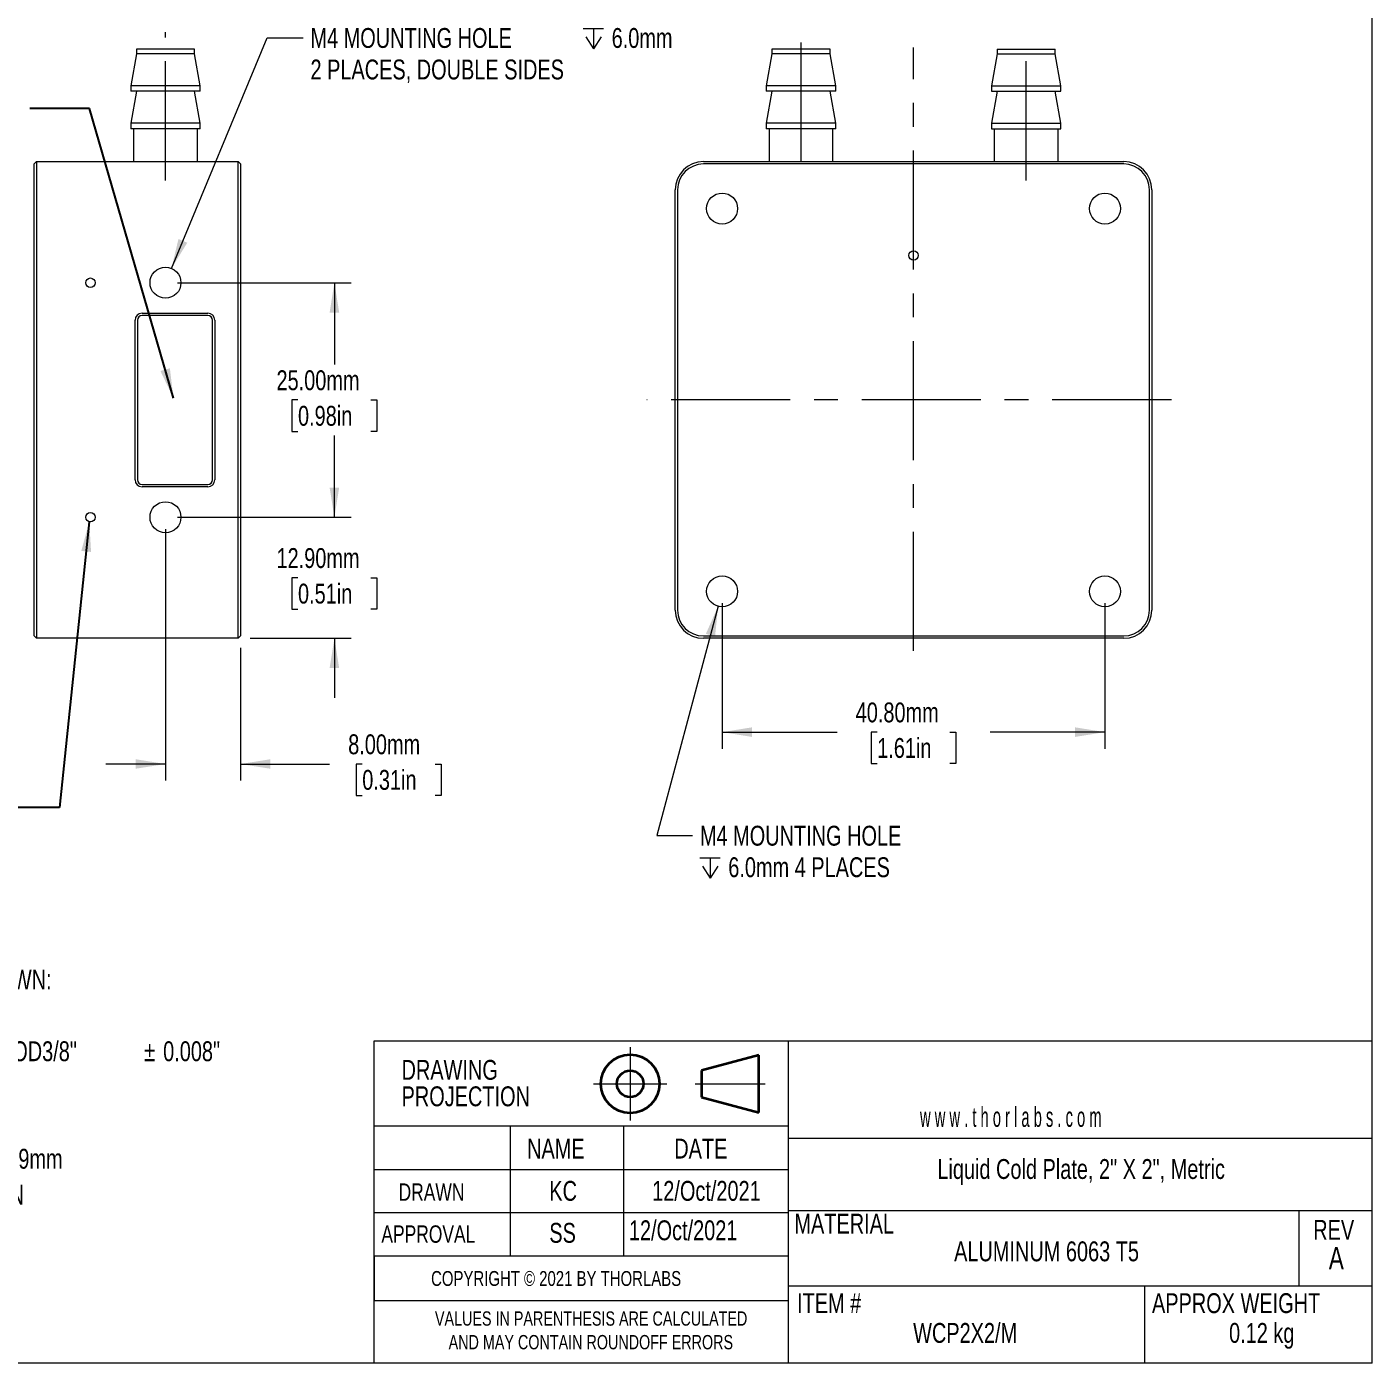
# Model space of a CAD drawing. Header units: millimetres. Extents: x 2 to 278, y 1 to 215.
# Drawn here: x 134.6 to 278, y 0.9 to 143.3 of the extents above; entities that cross this region are included whole.
import ezdxf

# ---------------------------------------------------------------- set-up
doc = ezdxf.new("R2010")
doc.units = ezdxf.units.MM
doc.header["$PDSIZE"] = -1
doc.linetypes.add('CENTERX2', pattern=[20.32, 12.7, -2.54, 2.54, -2.54])
doc.styles.add('SLDTEXTSTYLE0', font='TXT', dxfattribs={"width": 0.75})
doc.styles.add('SLDTEXTSTYLE1', font='TXT', dxfattribs={"width": 0.554194})
doc.dimstyles.new('SLDDIMSTYLE0', dxfattribs={"dimtxt": 2.116667, "dimasz": 3.175, "dimexe": 0, "dimexo": 0.0625, "dimgap": 0.529167, "dimtad": 0, "dimtih": 1, "dimtoh": 1, "dimrnd": 1e-09, "dimzin": 12, "dimdsep": 46, "dimtxsty": 'SLDTEXTSTYLE0', "dimsah": 1, "dimcen": 0, "dimadec": 0, "dimazin": 3, "dimtfac": 1, "dimtofl": 0, "dimtmove": 0, "dimatfit": 3, "dimfxl": 1, "dimfrac": 2, "dimtolj": 1, "dimtzin": 12, "dimarcsym": 0})
doc.dimstyles.new('SLDDIMSTYLE1', dxfattribs={"dimtxt": 2.116667, "dimasz": 3.175, "dimexe": 0, "dimexo": 0.0625, "dimgap": 0.529167, "dimtad": 0, "dimtih": 1, "dimtoh": 1, "dimrnd": 1e-09, "dimzin": 4, "dimdsep": 46, "dimtxsty": 'SLDTEXTSTYLE0', "dimsah": 1, "dimcen": 0.09, "dimadec": 0, "dimazin": 1, "dimtfac": 1, "dimtofl": 0, "dimtmove": 0, "dimatfit": 3, "dimfxl": 1, "dimfrac": 2, "dimtolj": 1, "dimtzin": 12, "dimarcsym": 0})
doc.dimstyles.new('SLDDIMSTYLE2', dxfattribs={"dimtxt": 2.116667, "dimasz": 3.175, "dimexe": 0, "dimexo": 0.0625, "dimgap": 0.529167, "dimtad": 0, "dimtih": 1, "dimtoh": 1, "dimrnd": 1e-09, "dimzin": 4, "dimdsep": 46, "dimtxsty": 'SLDTEXTSTYLE0', "dimsah": 1, "dimcen": 0.09, "dimadec": 0, "dimazin": 1, "dimtfac": 1, "dimtmove": 0, "dimatfit": 0, "dimfxl": 1, "dimfrac": 2, "dimtolj": 1, "dimtzin": 12, "dimarcsym": 0})
doc.dimstyles.new('SLDDIMSTYLE3', dxfattribs={"dimtxt": 0.18, "dimasz": 3.175, "dimexe": 0, "dimexo": 0.0625, "dimgap": 0, "dimtad": 0, "dimtih": 1, "dimtoh": 1, "dimdec": 0, "dimrnd": 1e-09, "dimzin": 0, "dimdsep": 46, "dimtxsty": 'Standard', "dimsah": 1, "dimcen": 0.09, "dimadec": 0, "dimazin": 0, "dimtfac": 3.175, "dimtdec": 0, "dimtofl": 0, "dimtmove": 0, "dimatfit": 3, "dimfxl": 1, "dimfrac": 2, "dimtolj": 1, "dimtzin": 0, "dimarcsym": 0})

# ---------------------------------------------------------------- blocks, each defined once
blk = doc.blocks.new('Third Angle Projection Block')
at = {"color": 7, "linetype": 'CENTERX2', "lineweight": 18}
for p, q in [((101.48, 23.81), (101.48, 14.07)), ((96.6, 18.94), (106.35, 18.94)), ((110.14, 18.94), (119.45, 18.94))]:
    blk.add_line(p, q, dxfattribs=at)
at = {"color": 7, "linetype": 'Continuous', "lineweight": 35}
for p, q in [((118.62, 22.75), (111, 20.71)), ((118.62, 15.13), (118.62, 22.75)), ((111, 20.71), (111, 17.17)), ((111, 17.17), (118.62, 15.13))]:
    blk.add_line(p, q, dxfattribs=at)
for radius in [3.9, 1.77]:
    blk.add_circle((101.48, 18.94), radius, dxfattribs=at)
at = {"color": 7, "linetype": 'Continuous', "lineweight": 0}
blk.add_point((101.48, 18.94), dxfattribs=at)
blk = doc.blocks.new('SW_NOTE_0')
at = {"color": 0, "linetype": 'Continuous', "lineweight": 0, "attachment_point": 1, "style": 'SLDTEXTSTYLE0'}
for s, insert, char_height in [('INCLUDED BUT NOT SHOWN:', (0, 2.73), 2.1167), ('1. HOSE (2X)', (0, -1.09), 2.1167), ('* ID1/4"', (3.17, -4.92), 2.117), ('%%p', (13.08, -4.92), 2.117), ('0.008" and OD3/8"', (15.09, -4.92), 2.1167), ('%%p', (39.94, -4.92), 2.117), ('0.008"', (41.96, -4.92), 2.117), ('* LENGTH 2"', (3.17, -8.74), 2.1167), ('%%p', (18.82, -8.74), 2.117), ('0.08"', (20.84, -8.74), 2.117), ('2. HOSE CLAMP (2X)', (0, -12.56), 2.1167), ('* MATERIAL : STEEL, Ø9mm', (3.17, -16.38), 2.1167), ('* TENSILE FORCE : 45N', (3.17, -20.2), 2.1167)]:
    blk.add_mtext(s, dxfattribs=dict(at, insert=insert, char_height=char_height))
blk = doc.blocks.new('SW_NOTE_0_1')
at = {"color": 0, "linetype": 'Continuous', "lineweight": 0, "char_height": 1.524, "attachment_point": 2, "style": 'SLDTEXTSTYLE0'}
for s, insert in [('VALUES IN PARENTHESIS ARE CALCULATED', (19.91, 1.96)), ('AND MAY CONTAIN ROUNDOFF ERRORS', (19.88, -0.56))]:
    blk.add_mtext(s, dxfattribs=dict(at, insert=insert))
blk = doc.blocks.new('SW_NOTE_0_2')
at = {"color": 0, "linetype": 'Continuous', "lineweight": 0, "char_height": 2.117, "attachment_point": 1, "style": 'SLDTEXTSTYLE0'}
for s, insert in [('DRAWING', (0, 2.73)), ('PROJECTION', (0, -0.09))]:
    blk.add_mtext(s, dxfattribs=dict(at, insert=insert))
blk = doc.blocks.new('SW_SYMBOL_HOLE_DEPTH')
at = {"color": 0, "linetype": 'Continuous', "lineweight": 18}
for p, q in [((0, 875), (800, 875)), ((100, 555), (400, 75)), ((400, 875), (400, 75)), ((700, 555), (400, 75))]:
    blk.add_line(p, q, dxfattribs=at)
blk = doc.blocks.new('_D')
at = {"color": 8, "linetype": 'Continuous', "lineweight": 0}
for p, q in [((208.29, 81.56), (201.74, 57.12)), ((201.74, 57.12), (205.55, 57.12))]:
    blk.add_line(p, q, dxfattribs=at)
at = {"color": 8, "linetype": 'Continuous', "lineweight": 18}
blk.add_solid([(208.29, 81.56), (206.98, 78.62), (207.96, 78.36)], dxfattribs=at)
at = {"color": 8, "linetype": 'Continuous', "lineweight": 18, "xscale": 0.0027037109, "yscale": 0.0027037109, "zscale": 0.0027037109}
blk.add_blockref('SW_SYMBOL_HOLE_DEPTH', (206.35, 52.37), dxfattribs=at)
at = {"color": 8, "linetype": 'Continuous', "lineweight": 18, "char_height": 2.1167, "attachment_point": 1, "style": 'SLDTEXTSTYLE0'}
for s, insert in [('M4 MOUNTING HOLE', (206.35, 58.17)), ('6.0mm 4 PLACES', (209.37, 54.81))]:
    blk.add_mtext(s, dxfattribs=dict(at, insert=insert))
blk = doc.blocks.new('_D_1')
at = {"color": 8, "linetype": 'Continuous', "lineweight": 0}
for p, q in [((208.72, 81.88), (208.72, 66.37)), ((249.52, 81.88), (249.52, 66.37)), ((208.72, 68.15), (220.96, 68.15)), ((225.24, 68.15), (224.59, 68.15)), ((224.59, 68.15), (224.59, 64.79)), ((232.99, 68.15), (233.64, 68.15)), ((233.64, 68.15), (233.64, 64.79)), ((249.52, 68.15), (237.27, 68.15)), ((224.59, 64.79), (225.24, 64.79)), ((233.64, 64.79), (232.99, 64.79))]:
    blk.add_line(p, q, dxfattribs=at)
at = {"color": 8, "linetype": 'Continuous', "lineweight": 18}
for points in [[(208.72, 68.15), (211.89, 67.64), (211.89, 68.66)], [(249.52, 68.15), (246.34, 68.66), (246.34, 67.64)]]:
    blk.add_solid(points, dxfattribs=at)
at = {"color": 8, "linetype": 'Continuous', "lineweight": 18, "char_height": 2.117, "attachment_point": 1, "style": 'SLDTEXTSTYLE0'}
for s, insert in [('40.80mm', (222.95, 71.31)), ('1.61in', (225.24, 67.52))]:
    blk.add_mtext(s, dxfattribs=dict(at, insert=insert))
blk = doc.blocks.new('_D_2')
at = {"color": 8, "linetype": 'Continuous', "lineweight": 0}
for p, q in [((150.02, 117.57), (160.24, 142.14)), ((160.24, 142.14), (164.05, 142.14))]:
    blk.add_line(p, q, dxfattribs=at)
at = {"color": 8, "linetype": 'Continuous', "lineweight": 18}
blk.add_solid([(150.02, 117.57), (151.71, 120.31), (150.77, 120.7)], dxfattribs=at)
at = {"color": 8, "linetype": 'Continuous', "lineweight": 18, "xscale": 0.0027037109, "yscale": 0.0027037109, "zscale": 0.0027037109}
blk.add_blockref('SW_SYMBOL_HOLE_DEPTH', (193.92, 140.76), dxfattribs=at)
at = {"color": 8, "linetype": 'Continuous', "lineweight": 18, "attachment_point": 1, "style": 'SLDTEXTSTYLE0'}
for s, insert, char_height in [('M4 MOUNTING HOLE', (164.84, 143.19), 2.1167), ('6.0mm', (196.94, 143.19), 2.117), ('2 PLACES, DOUBLE SIDES', (164.84, 139.83), 2.1167)]:
    blk.add_mtext(s, dxfattribs=dict(at, insert=insert, char_height=char_height))
blk = doc.blocks.new('_D_3')
at = {"color": 8, "linetype": 'Continuous', "lineweight": 0}
for p, q in [((150.66, 116.05), (169.17, 116.05)), ((167.39, 116.05), (167.39, 107.34)), ((163.51, 103.55), (162.87, 103.55)), ((162.87, 103.55), (162.87, 100.19)), ((171.27, 103.55), (171.91, 103.55)), ((171.91, 103.55), (171.91, 100.19)), ((162.87, 100.19), (163.51, 100.19)), ((167.39, 91.05), (167.39, 99.76)), ((171.91, 100.19), (171.27, 100.19)), ((150.66, 91.05), (169.17, 91.05))]:
    blk.add_line(p, q, dxfattribs=at)
at = {"color": 8, "linetype": 'Continuous', "lineweight": 18}
for points in [[(167.39, 116.05), (166.88, 112.87), (167.9, 112.87)], [(167.39, 91.05), (167.9, 94.22), (166.88, 94.22)]]:
    blk.add_solid(points, dxfattribs=at)
at = {"color": 8, "linetype": 'Continuous', "lineweight": 18, "char_height": 2.117, "attachment_point": 1, "style": 'SLDTEXTSTYLE0'}
for s, insert in [('25.00mm', (161.22, 106.71)), ('0.98in', (163.51, 102.92))]:
    blk.add_mtext(s, dxfattribs=dict(at, insert=insert))
blk = doc.blocks.new('_D_4')
at = {"color": 8, "linetype": 'Continuous', "lineweight": 0}
for p, q in [((167.39, 91.05), (167.39, 97.4)), ((150.66, 91.05), (169.17, 91.05)), ((163.51, 84.6), (162.87, 84.6)), ((162.87, 84.6), (162.87, 81.24)), ((171.27, 84.6), (171.91, 84.6)), ((171.91, 84.6), (171.91, 81.24)), ((162.87, 81.24), (163.51, 81.24)), ((171.91, 81.24), (171.27, 81.24)), ((158.41, 78.15), (169.17, 78.15)), ((167.39, 78.15), (167.39, 71.8))]:
    blk.add_line(p, q, dxfattribs=at)
at = {"color": 8, "linetype": 'Continuous', "lineweight": 18}
for points in [[(167.39, 91.05), (167.9, 94.22), (166.88, 94.22)], [(167.39, 78.15), (166.88, 74.97), (167.9, 74.97)]]:
    blk.add_solid(points, dxfattribs=at)
at = {"color": 8, "linetype": 'Continuous', "lineweight": 18, "char_height": 2.117, "attachment_point": 1, "style": 'SLDTEXTSTYLE0'}
for s, insert in [('12.90mm', (161.22, 87.76)), ('0.51in', (163.51, 83.97))]:
    blk.add_mtext(s, dxfattribs=dict(at, insert=insert))
blk = doc.blocks.new('_D_5')
at = {"color": 8, "linetype": 'Continuous', "lineweight": 0}
for p, q in [((149.39, 89.78), (149.39, 62.98)), ((157.39, 77.13), (157.39, 62.98)), ((149.39, 64.75), (143.04, 64.75)), ((157.39, 64.75), (166.87, 64.75)), ((170.36, 64.75), (169.72, 64.75)), ((169.72, 64.75), (169.72, 61.39)), ((178.12, 64.75), (178.76, 64.75)), ((178.76, 64.75), (178.76, 61.39)), ((169.72, 61.39), (170.36, 61.39)), ((178.76, 61.39), (178.12, 61.39))]:
    blk.add_line(p, q, dxfattribs=at)
at = {"color": 8, "linetype": 'Continuous', "lineweight": 18}
for points in [[(149.39, 64.75), (146.21, 65.26), (146.21, 64.25)], [(157.39, 64.75), (160.56, 64.25), (160.56, 65.26)]]:
    blk.add_solid(points, dxfattribs=at)
at = {"color": 8, "linetype": 'Continuous', "lineweight": 18, "char_height": 2.117, "attachment_point": 1, "style": 'SLDTEXTSTYLE0'}
for s, insert in [('8.00mm', (168.86, 67.91)), ('0.31in', (170.36, 64.12))]:
    blk.add_mtext(s, dxfattribs=dict(at, insert=insert))

msp = doc.modelspace()

# ---------------------------------------------------------------- linework, layer by layer
at = {"color": 7, "linetype": 'Continuous', "lineweight": 18}
for p, q in [((277.989, 0.903), (277.989, 214.645)), ((146.288, 140.95), (146.288, 140.45)), ((149.388, 140.95), (146.288, 140.95)), ((152.488, 140.95), (149.388, 140.95)), ((152.488, 140.45), (152.488, 140.95)), ((214.016, 140.95), (214.016, 140.45)), ((220.216, 140.95), (214.016, 140.95)), ((220.216, 140.45), (220.216, 140.95)), ((238.016, 140.95), (238.016, 140.45)), ((238.016, 140.95), (244.216, 140.95)), ((244.216, 140.45), (244.216, 140.95)), ((146.288, 140.45), (145.688, 137.047)), ((149.388, 140.45), (146.288, 140.45)), ((152.488, 140.45), (149.388, 140.45)), ((153.088, 137.047), (152.488, 140.45)), ((214.016, 140.45), (213.416, 137.047)), ((220.216, 140.45), (214.016, 140.45)), ((220.816, 137.047), (220.216, 140.45)), ((238.016, 140.45), (237.416, 137.047)), ((238.016, 140.45), (244.216, 140.45)), ((244.816, 137.047), (244.216, 140.45)), ((145.688, 137.047), (145.688, 136.45)), ((149.388, 137.047), (145.688, 137.047)), ((146.288, 136.45), (145.688, 133.047)), ((149.388, 136.45), (145.688, 136.45)), ((153.088, 137.047), (149.388, 137.047)), ((153.088, 136.45), (149.388, 136.45)), ((153.088, 133.047), (152.488, 136.45)), ((153.088, 136.45), (153.088, 137.047)), ((213.416, 137.047), (213.416, 136.45)), ((220.816, 137.047), (213.416, 137.047)), ((214.016, 136.45), (213.416, 133.047)), ((220.816, 136.45), (213.416, 136.45)), ((220.816, 133.047), (220.216, 136.45)), ((220.816, 136.45), (220.816, 137.047)), ((237.416, 137.047), (237.416, 136.45)), ((237.416, 137.047), (244.816, 137.047)), ((238.016, 136.45), (237.416, 133.047)), ((237.416, 136.45), (244.816, 136.45)), ((244.816, 133.047), (244.216, 136.45)), ((244.816, 136.45), (244.816, 137.047)), ((145.688, 133.047), (145.688, 132.45)), ((149.388, 133.047), (145.688, 133.047)), ((145.988, 132.45), (145.988, 128.95)), ((153.088, 133.047), (149.388, 133.047)), ((152.788, 128.95), (152.788, 132.45)), ((153.088, 132.45), (153.088, 133.047)), ((213.416, 133.047), (213.416, 132.45)), ((220.816, 133.047), (213.416, 133.047)), ((213.716, 132.45), (213.716, 128.95)), ((220.516, 128.95), (220.516, 132.45)), ((220.816, 132.45), (220.816, 133.047)), ((237.416, 133.047), (237.416, 132.45)), ((237.416, 133.047), (244.816, 133.047)), ((237.716, 132.45), (237.716, 128.95)), ((244.516, 128.95), (244.516, 132.45)), ((244.816, 132.45), (244.816, 133.047)), ((135.638, 128.95), (135.388, 128.7)), ((135.388, 125.95), (135.388, 128.7)), ((135.638, 128.95), (135.638, 125.95)), ((135.638, 128.95), (157.138, 128.95)), ((157.138, 125.95), (157.138, 128.95)), ((157.388, 128.7), (157.138, 128.95)), ((157.388, 128.7), (157.388, 125.95)), ((206.716, 128.95), (251.516, 128.95)), ((251.516, 128.7), (206.716, 128.7)), ((135.388, 81.15), (135.388, 125.95)), ((135.638, 125.95), (135.638, 81.15)), ((157.138, 81.15), (157.138, 125.95)), ((157.388, 125.95), (157.388, 81.15)), ((203.716, 81.15), (203.716, 125.95)), ((203.966, 125.95), (203.966, 81.15)), ((254.266, 81.15), (254.266, 125.95)), ((254.516, 125.95), (254.516, 81.15)), ((146.138, 95.05), (146.138, 112.05)), ((146.388, 112.05), (146.388, 95.05)), ((146.888, 112.8), (153.888, 112.8)), ((153.888, 112.55), (146.888, 112.55)), ((154.388, 95.05), (154.388, 112.05)), ((154.638, 112.05), (154.638, 95.05)), ((146.888, 94.55), (153.888, 94.55)), ((153.888, 94.3), (146.888, 94.3)), ((135.388, 78.4), (135.388, 81.15)), ((135.638, 81.15), (135.638, 78.15)), ((157.138, 78.15), (157.138, 81.15)), ((157.388, 81.15), (157.388, 78.4)), ((135.388, 78.4), (135.638, 78.15)), ((157.138, 78.15), (135.638, 78.15)), ((157.138, 78.15), (157.388, 78.4)), ((206.716, 78.4), (251.516, 78.4)), ((251.516, 78.15), (206.716, 78.15)), ((277.989, 35.239), (277.989, 50.033)), ((171.633, 7.563), (171.633, 35.239)), ((171.633, 35.239), (215.743, 35.239)), ((215.743, 35.239), (215.743, 0.903)), ((215.743, 35.239), (277.989, 35.239)), ((171.633, 12.296), (171.633, 26.166)), ((171.633, 0.903), (171.633, 26.166)), ((215.743, 26.166), (171.633, 26.166)), ((186.134, 26.166), (186.134, 12.296)), ((198.215, 26.166), (198.215, 12.296)), ((215.743, 24.893), (277.989, 24.893)), ((215.743, 21.487), (171.633, 21.487)), ((215.743, 16.922), (171.633, 16.922)), ((215.743, 17.16), (277.989, 17.16)), ((270.168, 17.16), (270.168, 9.141)), ((215.743, 12.296), (171.633, 12.296)), ((171.633, 12.296), (171.633, 7.563)), ((215.743, 9.141), (277.989, 9.141)), ((253.749, 9.141), (253.749, 0.903)), ((171.633, 7.563), (215.743, 7.563)), ((277.989, 0.903), (1.579, 0.903))]:
    msp.add_line(p, q, dxfattribs=at)
at = {"color": 8, "linetype": 'CENTERX2', "lineweight": 18}
for p, q in [((149.388, 126.95), (149.388, 142.749)), ((217.116, 141.638), (217.116, 126.95)), ((229.116, 76.798), (229.116, 141.101)), ((241.116, 126.95), (241.116, 141.915)), ((256.607, 103.55), (200.673, 103.55))]:
    msp.add_line(p, q, dxfattribs=at)
at = {"color": 144, "linetype": 'Continuous', "lineweight": 18}
for p, q in [((149.388, 132.45), (145.688, 132.45)), ((153.088, 132.45), (149.388, 132.45)), ((220.816, 132.45), (213.416, 132.45)), ((237.416, 132.45), (244.816, 132.45))]:
    msp.add_line(p, q, dxfattribs=at)
at = {"color": 7, "linetype": 'Continuous', "lineweight": 18}
for centre, radius in [((208.716, 123.95), 1.65), ((249.516, 123.95), 1.65), ((229.116, 118.95), 0.5), ((149.388, 116.05), 1.65), ((141.388, 116.05), 0.5), ((149.388, 91.05), 1.65), ((141.388, 91.05), 0.5), ((208.716, 83.15), 1.65), ((249.516, 83.15), 1.65)]:
    msp.add_circle(centre, radius, dxfattribs=at)
for centre, radius, start, end in [((206.716, 125.95), 3, 90, 180), ((206.716, 125.95), 2.75, 90, 180), ((251.516, 125.95), 3, 0, 90), ((251.516, 125.95), 2.75, 0, 90), ((146.888, 112.05), 0.75, 90, 180), ((146.888, 112.05), 0.5, 90, 180), ((153.888, 112.05), 0.75, 0, 90), ((153.888, 112.05), 0.5, 0, 90), ((146.888, 95.05), 0.75, 180, 270), ((146.888, 95.05), 0.5, 180, 270), ((153.888, 95.05), 0.75, 270, 0), ((153.888, 95.05), 0.5, 270, 0), ((206.716, 81.15), 3, 180, 270), ((206.716, 81.15), 2.75, 180, 270), ((251.516, 81.15), 2.75, 270, 0), ((251.516, 81.15), 3, 270, 0)]:
    msp.add_arc(centre, radius, start, end, dxfattribs=at)

# ---------------------------------------------------------------- block references
at = {"color": 7, "linetype": 'Continuous', "lineweight": 0}
for name, p in [('SW_NOTE_0', (107.178, 40.117)), ('SW_NOTE_0_2', (174.548, 30.484)), ('SW_NOTE_0_1', (174.843, 4.456))]:
    msp.add_blockref(name, p, dxfattribs=at)
at = {"color": 7, "linetype": 'Continuous', "xscale": 0.8, "yscale": 0.8, "zscale": 0.8}
msp.add_blockref('Third Angle Projection Block', (117.726, 15.516), dxfattribs=at)

# ---------------------------------------------------------------- texts
at = {"color": 7, "linetype": 'Continuous', "lineweight": 0}
for s, insert, char_height, attachment_point, style in [('w w w . t h o r l a b s . c o m', (229.805, 28.198), 2.11667, 1, 'SLDTEXTSTYLE1'), ('NAME', (187.927, 24.822), 2.1167, 1, 'SLDTEXTSTYLE0'), ('DATE', (203.615, 24.822), 2.1167, 1, 'SLDTEXTSTYLE0'), ('Liquid Cold Plate, 2" X 2", Metric', (246.979, 22.647), 2.11667, 2, 'SLDTEXTSTYLE0'), ('KC', (190.296, 20.318), 2.1167, 1, 'SLDTEXTSTYLE0'), ('12/Oct/2021', (207.046, 20.318), 2.11667, 2, 'SLDTEXTSTYLE0'), ('DRAWN', (174.231, 20.055), 1.8521, 1, 'SLDTEXTSTYLE0'), ('SS', (190.296, 15.842), 2.1167, 1, 'SLDTEXTSTYLE0'), ('12/Oct/2021', (198.78, 16.114), 2.11667, 1, 'SLDTEXTSTYLE0'), ('MATERIAL', (216.42, 16.824), 2.1167, 1, 'SLDTEXTSTYLE0'), ('REV', (271.716, 16.167), 2.1167, 1, 'SLDTEXTSTYLE0'), ('APPROVAL', (172.396, 15.579), 1.8521, 1, 'SLDTEXTSTYLE0'), ('ALUMINUM 6063 T5', (243.292, 13.872), 2.11667, 2, 'SLDTEXTSTYLE0'), ('A', (274.175, 13.291), 2.381, 2, 'SLDTEXTSTYLE0'), ('COPYRIGHT © 2021 BY THORLABS', (177.693, 10.714), 1.5875, 1, 'SLDTEXTSTYLE0'), ('ITEM #', (216.7, 8.349), 2.1167, 1, 'SLDTEXTSTYLE0'), ('APPROX WEIGHT', (254.532, 8.349), 2.11667, 1, 'SLDTEXTSTYLE0'), ('WCP2X2/M', (234.617, 5.178), 2.1167, 2, 'SLDTEXTSTYLE0'), ('0.12 kg', (266.227, 5.178), 2.1167, 2, 'SLDTEXTSTYLE0')]:
    msp.add_mtext(s, dxfattribs=dict(at, insert=insert, char_height=char_height, attachment_point=attachment_point, style=style))

# ---------------------------------------------------------------- dimensions: what is measured, and where the dimension line sits
at = {"color": 8, "linetype": 'Continuous', "lineweight": 18}
for p1, p2, text, picture, middle in [((148.755, 114.526), (150.022, 117.574), 'M4 MOUNTING HOLE {\\fGDT;x}6.0mm\\P2 PLACES, DOUBLE SIDES', '_D_2', (185.492, 142.145)), ((209.143, 84.744), (208.289, 81.556), 'M4 MOUNTING HOLE\\P{\\fGDT;x}6.0mm 4 PLACES', '_D', (220.494, 57.123))]:
    dim = msp.add_diameter_dim_2p(p1=p1, p2=p2, text=text, dimstyle='SLDDIMSTYLE0', override={"dimpost": '<>'}, dxfattribs=at)
    dim.commit()
    dim.dimension.update_dxf_attribs({"geometry": picture, "text_midpoint": middle, "dimtype": 163})
for base, p1, p2, dimstyle, picture, middle in [((167.388, 91.05), (149.388, 116.05), (149.388, 91.05), 'SLDDIMSTYLE1', '_D_3', (167.388, 103.55)), ((167.388, 78.15), (149.388, 91.05), (157.138, 78.15), 'SLDDIMSTYLE2', '_D_4', (167.388, 84.6))]:
    dim = msp.add_linear_dim(base=base, p1=p1, p2=p2, angle=90, dimstyle=dimstyle, dxfattribs=at)
    dim.commit()
    dim.dimension.update_dxf_attribs({"geometry": picture, "text_midpoint": middle, "dimtype": 160})
for base, p1, p2, dimstyle, picture, middle in [((157.388, 64.753), (149.388, 91.05), (157.388, 78.4), 'SLDDIMSTYLE2', '_D_5', (174.241, 64.753)), ((249.516, 68.15), (208.716, 83.15), (249.516, 83.15), 'SLDDIMSTYLE1', '_D_1', (229.116, 68.15))]:
    dim = msp.add_linear_dim(base=base, p1=p1, p2=p2, dimstyle=dimstyle, dxfattribs=at)
    dim.commit()
    dim.dimension.update_dxf_attribs({"geometry": picture, "text_midpoint": middle, "dimtype": 160})

# ---------------------------------------------------------------- leaders
at = {"color": 8, "linetype": 'Continuous', "lineweight": 0}
for points in [[(150.238, 103.735), (141.271, 134.597), (134.921, 134.597)], [(141.266, 90.565), (138.073, 60.132), (131.723, 60.132)]]:
    msp.add_leader(points, dimstyle='SLDDIMSTYLE3', dxfattribs=at)

doc.saveas('drawing.dxf')
